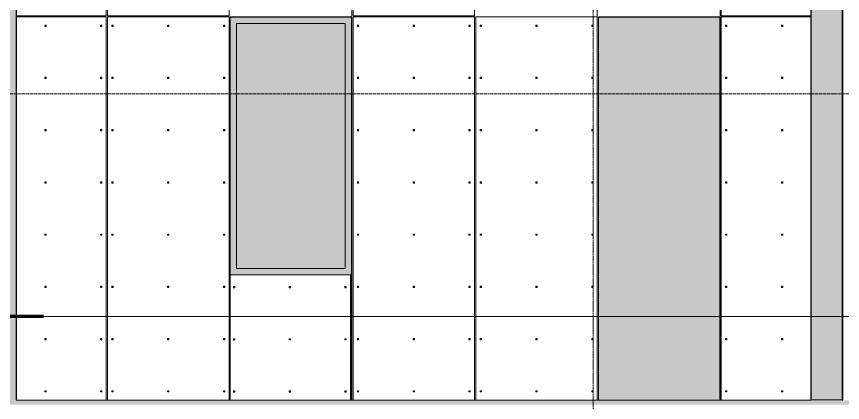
# Model space of a CAD drawing. Header units: inches. Extents: x 1750 to 7619, y -360 to 620.
# Drawn here: x 3300.9 to 3559.3, y 109.1 to 229.9 of the extents above; entities that cross this region are included whole.
import ezdxf

# ---------------------------------------------------------------- set-up
doc = ezdxf.new("R2010")
doc.units = ezdxf.units.IN
doc.header["$MEASUREMENT"] = 0
doc.linetypes.add('Aligning Line 1_8_', pattern=[0.25, 0.125, -0.125])
doc.linetypes.add('Grid Line 1_2_', pattern=[0.875, 0.5, -0.125, 0.125, -0.125])
for name, color, linetype, lineweight in [('0-1', 7, 'Continuous', 5), ('A-AREA', 32, 'Continuous', 70), ('A-CLNG', 13, 'Continuous', 13), ('A-CLNG-1', 13, 'Continuous', 5), ('A-FLOR-LEVL-1', 51, 'Grid Line 1_2_', 9), ('A-GENM', 5, 'Continuous', 9), ('A-GLAZ', 151, 'Continuous', 13), ('A-GLAZ-1', 251, 'Continuous', 9), ('A-WALL', 113, 'Continuous', 13), ('A-WALL-PATT-1', 251, 'Continuous', 9), ('G-ANNO-SYMB', 111, 'Aligning Line 1_8_', 9), ('S-GRID-1', 1, 'Grid Line 1_2_', 9)]:
    doc.layers.add(name, color=color, linetype=linetype, lineweight=lineweight)

# ---------------------------------------------------------------- blocks, each defined once
blk = doc.blocks.new('CTR - 2nd Phase_rvt-1-BUILDING ELEVATION - EAST')
at = {"layer": 'A-FLOR-LEVL-1'}
blk.add_line((1814.21, 136), (4168.71, 136), dxfattribs=at)
blk = doc.blocks.new('CTR - 1st Phase - Common Walls_rvt-1-BUILDING ELEVATION - EAST')
at = {"layer": 'A-FLOR-LEVL-1'}
blk.add_line((1814.21, 136), (4168.71, 136), dxfattribs=at)
blk = doc.blocks.new('CTR - 1st Phase -Stairs _ Elevators_rvt-1-BUILDING ELEVATION - EAST')
at = {"layer": 'A-FLOR-LEVL-1'}
blk.add_line((1814.21, 136), (4168.71, 136), dxfattribs=at)
blk = doc.blocks.new('_THE_ WINDOW _ DOOR - Window - 2nd Floor-2113388-BUILDING ELEVATION - EAST')
at = {"layer": 'A-GLAZ'}
h = blk.add_hatch(color=256, dxfattribs=at)
h.paths.add_polyline_path([(2409.34, 149), (2445.36, 149), (2445.36, 229.75), (2407.34, 229.75), (2407.34, 149)], flags=0)
h.paths.add_polyline_path([(2409.34, 151), (2409.34, 227.75), (2443.36, 227.75), (2443.36, 151)], flags=0)
blk.add_hatch(color=256, dxfattribs=at).paths.add_polyline_path([(2409.34, 151), (2443.36, 151), (2443.36, 227.75), (2409.34, 227.75), (2409.34, 160.24)], flags=0)
at = {"layer": 'A-GLAZ-1'}
h = blk.add_hatch(dxfattribs=at)
h.set_pattern_fill('FP_17', color=256, style=0, pattern_type=2)
h.set_pattern_definition([(0, (2447.1, 167.18), (-38.4, 120.38), [0.392, -38.007]), (0, (2447.1, 167.57), (-38.4, 120.38), [0.392, -38.007]), (0, (2447.1, 183.54), (-38.4, 120.38), [0.392, -38.007]), (0, (2447.1, 183.93), (-38.4, 120.38), [0.392, -38.007]), (0, (2447.1, 199.89), (-38.4, 120.38), [0.392, -38.007]), (0, (2447.1, 200.29), (-38.4, 120.38), [0.392, -38.007]), (0, (2447.1, 216.25), (-38.4, 120.38), [0.392, -38.007]), (0, (2447.1, 216.64), (-38.4, 120.38), [0.392, -38.007]), (0, (2447.1, 232.61), (-38.4, 120.38), [0.392, -38.007]), (0, (2447.1, 233), (-38.4, 120.38), [0.392, -38.007]), (0, (2447.1, 248.96), (-38.4, 120.38), [0.392, -38.007]), (0, (2447.1, 249.36), (-38.4, 120.375), [0.392, -38.007]), (0, (2447.1, 265.32), (-38.4, 120.375), [0.392, -38.007]), (0, (2447.1, 265.71), (-38.4, 120.375), [0.392, -38.007]), (0, (2447.1, 281.68), (-38.4, 120.375), [0.392, -38.007]), (0, (2447.1, 282.07), (-38.4, 120.375), [0.392, -38.007]), (0, (2464.55, 167.18), (-38.4, 120.38), [0.392, -38.007]), (0, (2464.55, 167.57), (-38.4, 120.38), [0.392, -38.007]), (0, (2464.55, 183.54), (-38.4, 120.38), [0.392, -38.007]), (0, (2464.55, 183.93), (-38.4, 120.38), [0.392, -38.007]), (0, (2464.55, 199.89), (-38.4, 120.38), [0.392, -38.007]), (0, (2464.55, 200.29), (-38.4, 120.38), [0.392, -38.007]), (0, (2464.55, 216.25), (-38.4, 120.38), [0.392, -38.007]), (0, (2464.55, 216.64), (-38.4, 120.38), [0.392, -38.007]), (0, (2464.55, 232.61), (-38.4, 120.38), [0.392, -38.007]), (0, (2464.55, 233), (-38.4, 120.38), [0.392, -38.007]), (0, (2464.55, 248.96), (-38.4, 120.375), [0.392, -38.007]), (0, (2464.55, 249.36), (-38.4, 120.375), [0.392, -38.007]), (0, (2464.55, 265.32), (-38.4, 120.375), [0.392, -38.007]), (0, (2464.55, 265.71), (-38.4, 120.375), [0.392, -38.007]), (0, (2464.55, 281.68), (-38.4, 120.375), [0.392, -38.007]), (0, (2464.55, 282.07), (-38.4, 120.375), [0.392, -38.007]), (0, (2482, 167.18), (-38.4, 120.38), [0.392, -38.007]), (0, (2482, 167.57), (-38.4, 120.38), [0.392, -38.007]), (0, (2482, 183.54), (-38.4, 120.38), [0.392, -38.007]), (0, (2482, 183.93), (-38.4, 120.38), [0.392, -38.007]), (0, (2482, 199.89), (-38.4, 120.38), [0.392, -38.007]), (0, (2482, 200.29), (-38.4, 120.38), [0.392, -38.007]), (0, (2482, 216.25), (-38.4, 120.38), [0.392, -38.007]), (0, (2482, 216.64), (-38.4, 120.38), [0.392, -38.007]), (0, (2482, 232.61), (-38.4, 120.38), [0.392, -38.007]), (0, (2482, 233), (-38.4, 120.38), [0.392, -38.007]), (0, (2482, 248.96), (-38.4, 120.375), [0.392, -38.007]), (0, (2482, 249.36), (-38.4, 120.375), [0.392, -38.007]), (0, (2482, 265.32), (-38.4, 120.375), [0.392, -38.007]), (0, (2482, 265.71), (-38.4, 120.375), [0.392, -38.007]), (0, (2482, 281.68), (-38.4, 120.375), [0.392, -38.007]), (0, (2482, 282.07), (-38.4, 120.375), [0.392, -38.007]), (90, (2445.36, 164.625), (-38.4, 2e-15), [120, -0.375]), (90, (2445.736, 164.625), (-38.4, 2e-15), [120, -0.375]), (90, (2447.102, 167.18), (-38.4, 2e-15), [0.392, -119.982]), (90, (2447.102, 183.536), (-38.4, 2e-15), [0.392, -119.982]), (90, (2447.102, 199.893), (-38.4, 2e-15), [0.392, -119.982]), (90, (2447.102, 216.25), (-38.4, 2e-15), [0.392, -119.982]), (90, (2447.102, 232.607), (-38.4, 2e-15), [0.392, -119.982]), (90, (2447.102, 248.964), (-38.4, 2e-15), [0.392, -119.982]), (90, (2447.102, 265.322), (-38.4, 2e-15), [0.392, -119.982]), (90, (2447.102, 281.68), (-38.4, 2e-15), [0.392, -119.982]), (90, (2447.495, 167.18), (-38.4, 2e-15), [0.392, -119.982]), (90, (2447.495, 183.536), (-38.4, 2e-15), [0.392, -119.982]), (90, (2447.495, 199.893), (-38.4, 2e-15), [0.392, -119.982]), (90, (2447.495, 216.25), (-38.4, 2e-15), [0.392, -119.982]), (90, (2447.495, 232.607), (-38.4, 2e-15), [0.392, -119.982]), (90, (2447.495, 248.964), (-38.4, 2e-15), [0.392, -119.982]), (90, (2447.495, 265.322), (-38.4, 2e-15), [0.392, -119.982]), (90, (2447.495, 281.68), (-38.4, 2e-15), [0.392, -119.982]), (90, (2464.552, 167.18), (-38.4, 2e-15), [0.392, -119.982]), (90, (2464.552, 183.536), (-38.4, 2e-15), [0.392, -119.982]), (90, (2464.552, 199.893), (-38.4, 2e-15), [0.392, -119.982]), (90, (2464.552, 216.25), (-38.4, 2e-15), [0.392, -119.982]), (90, (2464.552, 232.607), (-38.4, 2e-15), [0.392, -119.982]), (90, (2464.552, 248.964), (-38.4, 2e-15), [0.392, -119.982]), (90, (2464.552, 265.322), (-38.4, 2e-15), [0.392, -119.982]), (90, (2464.552, 281.68), (-38.4, 2e-15), [0.392, -119.982]), (90, (2464.945, 167.18), (-38.4, 2e-15), [0.392, -119.982]), (90, (2464.945, 183.536), (-38.4, 2e-15), [0.392, -119.982]), (90, (2464.945, 199.893), (-38.4, 2e-15), [0.392, -119.982]), (90, (2464.945, 216.25), (-38.4, 2e-15), [0.392, -119.982]), (90, (2464.945, 232.607), (-38.4, 2e-15), [0.392, -119.982]), (90, (2464.945, 248.964), (-38.4, 2e-15), [0.392, -119.982]), (90, (2464.945, 265.322), (-38.4, 2e-15), [0.392, -119.982]), (90, (2464.945, 281.68), (-38.4, 2e-15), [0.392, -119.982]), (90, (2482.002, 167.18), (-38.4, 2e-15), [0.392, -119.982]), (90, (2482.002, 183.536), (-38.4, 2e-15), [0.392, -119.982]), (90, (2482.002, 199.893), (-38.4, 2e-15), [0.392, -119.982]), (90, (2482.002, 216.25), (-38.4, 2e-15), [0.392, -119.982]), (90, (2482.002, 232.607), (-38.4, 2e-15), [0.392, -119.982]), (90, (2482.002, 248.964), (-38.4, 2e-15), [0.392, -119.982]), (90, (2482.002, 265.322), (-38.4, 2e-15), [0.392, -119.982]), (90, (2482.002, 281.68), (-38.4, 2e-15), [0.392, -119.982]), (90, (2482.395, 167.18), (-38.4, 2e-15), [0.392, -119.982]), (90, (2482.395, 183.536), (-38.4, 2e-15), [0.392, -119.982]), (90, (2482.395, 199.893), (-38.4, 2e-15), [0.392, -119.982]), (90, (2482.395, 216.25), (-38.4, 2e-15), [0.392, -119.982]), (90, (2482.395, 232.607), (-38.4, 2e-15), [0.392, -119.982]), (90, (2482.395, 248.964), (-38.4, 2e-15), [0.392, -119.982]), (90, (2482.395, 265.322), (-38.4, 2e-15), [0.392, -119.982]), (90, (2482.395, 281.68), (-38.4, 2e-15), [0.392, -119.982]), (180, (2483.76, 164.25), (-38.4, 120.38), [38.025, -0.375]), (180, (2483.76, 164.62), (-38.4, 120.38), [38.025, -0.375])])
h.paths.add_polyline_path([(2417.44, 109.75), (2445.36, 109.75), (2445.36, 149), (2407.34, 149), (2407.34, 109.75)], flags=0)
at = {"layer": 'A-GLAZ'}
for p, q in [((2445.36, 229.75), (2407.34, 229.75)), ((2407.34, 229.75), (2407.34, 149)), ((2409.34, 151), (2409.34, 227.75)), ((2409.34, 227.75), (2443.36, 227.75)), ((2443.36, 227.75), (2443.36, 151)), ((2445.36, 149), (2445.36, 229.75)), ((2443.36, 151), (2409.34, 151)), ((2407.34, 149), (2445.36, 149)), ((2407.34, 149), (2407.34, 109.75)), ((2445.36, 109.75), (2445.36, 149)), ((2407.34, 109.75), (2445.36, 109.75))]:
    blk.add_line(p, q, dxfattribs=at)
blk = doc.blocks.new('_THE_ WINDOW _ DOOR - hvac panel - 2nd floor-2113875-BUILDING ELEVATION - EAST')
at = {"layer": 'A-GLAZ-1'}
h = blk.add_hatch(dxfattribs=at)
h.set_pattern_fill('FP_18', color=256, style=0, pattern_type=2)
h.set_pattern_definition([(180, (2842.923, 174.437), (-1, 1), [0.5, -1.5]), (90, (2842.673, 174.187), (1, 1), [0.5, -1.5])])
h.paths.add_polyline_path([(2830.11, 109.75), (2868.14, 109.75), (2868.14, 229.75), (2830.11, 229.75), (2830.11, 109.87)], flags=0)
at = {"layer": 'A-GLAZ'}
for p, q in [((2830.11, 109.75), (2830.11, 229.75)), ((2868.14, 229.75), (2830.11, 229.75)), ((2868.14, 229.75), (2868.14, 109.75)), ((2868.14, 109.75), (2830.11, 109.75))]:
    blk.add_line(p, q, dxfattribs=at)
blk = doc.blocks.new('Family1 - SCUPPER-V21-BUILDING ELEVATION - EAST')
at = {"layer": 'A-GENM'}
for points in [[(2369.44, 401.5), (2369.44, 418.54), (2369.31, 418.54), (2369.31, 401.5)], [(2369.44, 401.5), (2379.19, 401.5), (2379.19, 418.54), (2369.44, 418.54), (2369.44, 403)], [(2379.19, 401.5), (2379.31, 401.5), (2379.31, 418.54), (2379.19, 418.54), (2379.19, 401.75)], [(2369.44, 109.75), (2369.44, 395.5), (2369.31, 395.5), (2369.31, 109.75)], [(2369.44, 109.87), (2379.19, 109.87), (2379.19, 395.5), (2369.44, 395.5), (2369.44, 112)], [(2379.31, 109.75), (2379.31, 395.5), (2379.19, 395.5), (2379.19, 109.75)]]:
    blk.add_hatch(color=256, dxfattribs=at).paths.add_polyline_path(points, flags=0)
h = blk.add_hatch(color=256, dxfattribs=at)
h.paths.add_polyline_path([(2369.31, 395.5), (2379.31, 395.5), (2379.31, 401.5), (2369.31, 401.5), (2369.31, 395.62)], flags=0)
h.paths.add_polyline_path([(2379.19, 395.62), (2369.44, 395.62), (2369.44, 401.37), (2379.19, 401.37)], flags=0)
for p, q in [((2369.31, 418.54), (2369.31, 401.5)), ((2369.44, 418.54), (2369.44, 401.5)), ((2379.19, 418.54), (2379.19, 401.5)), ((2379.31, 418.54), (2379.31, 401.5)), ((2369.31, 401.5), (2369.31, 395.5)), ((2379.31, 401.5), (2369.31, 401.5)), ((2369.44, 401.37), (2379.19, 401.37)), ((2369.44, 395.62), (2369.44, 401.37)), ((2379.19, 401.37), (2379.19, 395.62)), ((2379.31, 395.5), (2379.31, 401.5)), ((2369.31, 395.5), (2369.31, 353)), ((2369.31, 395.5), (2379.31, 395.5)), ((2379.19, 395.62), (2369.44, 395.62)), ((2369.44, 395.5), (2369.44, 109.75)), ((2379.19, 395.5), (2379.19, 109.75)), ((2379.31, 395.5), (2379.31, 353)), ((2369.31, 348.52), (2369.31, 109.75)), ((2379.31, 348.52), (2379.31, 109.75)), ((2369.44, 109.75), (2369.31, 109.75)), ((2379.31, 109.75), (2379.19, 109.75))]:
    blk.add_line(p, q, dxfattribs=at)

msp = doc.modelspace()

# ---------------------------------------------------------------- hatches: boundary and pattern name
at = {"layer": 'A-CLNG-1'}
msp.add_hatch(color=256, dxfattribs=at).paths.add_polyline_path([(3840.8635, 108.375), (3860.4737, 108.375), (3860.4737, 109.75), (3559.2112, 109.75), (3559.2112, 109.875), (3549.4612, 109.875), (3549.4612, 109.75), (3300.7862, 109.75), (3300.7862, 109.875), (3291.0362, 109.875), (3291.0362, 109.75), (2944.8112, 109.75), (2944.8112, 109.875), (2935.0612, 109.875), (2935.0612, 109.75), (2647.9862, 109.7898), (2647.9862, 109.875), (2638.6737, 109.875), (2638.6737, 108.375), (3839.1281, 108.375)], flags=0)
at = {"layer": 'A-WALL-PATT-1'}
h = msp.add_hatch(dxfattribs=at)
h.set_pattern_fill('FP_2', color=256, style=0, pattern_type=2)
h.set_pattern_definition([(0, (3868.28, 112.3), (-38.4, 120.375), [0.392, -38.007]), (0, (3868.28, 112.7), (-38.4, 120.375), [0.392, -38.007]), (0, (3868.28, 128.66), (-38.4, 120.375), [0.392, -38.007]), (0, (3868.28, 129.05), (-38.4, 120.375), [0.392, -38.007]), (0, (3868.28, 145.02), (-38.4, 120.375), [0.392, -38.007]), (0, (3868.28, 145.41), (-38.4, 120.375), [0.392, -38.007]), (0, (3868.28, 161.38), (-38.4, 120.375), [0.392, -38.007]), (0, (3868.28, 161.77), (-38.4, 120.375), [0.392, -38.007]), (0, (3868.28, 177.73), (-38.4, 120.375), [0.392, -38.007]), (0, (3868.28, 178.12), (-38.4, 120.375), [0.392, -38.007]), (0, (3868.28, 194.09), (-38.4, 120.375), [0.392, -38.007]), (0, (3868.28, 194.48), (-38.4, 120.375), [0.392, -38.007]), (0, (3868.28, 210.45), (-38.4, 120.375), [0.392, -38.007]), (0, (3868.28, 210.84), (-38.4, 120.375), [0.392, -38.007]), (0, (3868.28, 226.8), (-38.4, 120.375), [0.392, -38.007]), (0, (3868.28, 227.2), (-38.4, 120.375), [0.392, -38.007]), (0, (3885.73, 112.3), (-38.4, 120.375), [0.392, -38.007]), (0, (3885.73, 112.7), (-38.4, 120.375), [0.392, -38.007]), (0, (3885.73, 128.66), (-38.4, 120.375), [0.392, -38.007]), (0, (3885.73, 129.05), (-38.4, 120.375), [0.392, -38.007]), (0, (3885.73, 145.02), (-38.4, 120.375), [0.392, -38.007]), (0, (3885.73, 145.41), (-38.4, 120.375), [0.392, -38.007]), (0, (3885.73, 161.38), (-38.4, 120.375), [0.392, -38.007]), (0, (3885.73, 161.77), (-38.4, 120.375), [0.392, -38.007]), (0, (3885.73, 177.73), (-38.4, 120.375), [0.392, -38.007]), (0, (3885.73, 178.12), (-38.4, 120.375), [0.392, -38.007]), (0, (3885.73, 194.09), (-38.4, 120.375), [0.392, -38.007]), (0, (3885.73, 194.48), (-38.4, 120.375), [0.392, -38.007]), (0, (3885.73, 210.45), (-38.4, 120.375), [0.392, -38.007]), (0, (3885.73, 210.84), (-38.4, 120.375), [0.392, -38.007]), (0, (3885.73, 226.8), (-38.4, 120.375), [0.392, -38.007]), (0, (3885.73, 227.2), (-38.4, 120.375), [0.392, -38.007]), (0, (3903.18, 112.3), (-38.4, 120.375), [0.392, -38.007]), (0, (3903.18, 112.7), (-38.4, 120.375), [0.392, -38.007]), (0, (3903.18, 128.66), (-38.4, 120.375), [0.392, -38.007]), (0, (3903.18, 129.05), (-38.4, 120.375), [0.392, -38.007]), (0, (3903.18, 145.02), (-38.4, 120.375), [0.392, -38.007]), (0, (3903.18, 145.41), (-38.4, 120.375), [0.392, -38.007]), (0, (3903.18, 161.38), (-38.4, 120.375), [0.392, -38.007]), (0, (3903.18, 161.77), (-38.4, 120.375), [0.392, -38.007]), (0, (3903.18, 177.73), (-38.4, 120.375), [0.392, -38.007]), (0, (3903.18, 178.12), (-38.4, 120.375), [0.392, -38.007]), (0, (3903.18, 194.09), (-38.4, 120.375), [0.392, -38.007]), (0, (3903.18, 194.48), (-38.4, 120.375), [0.392, -38.007]), (0, (3903.18, 210.45), (-38.4, 120.375), [0.392, -38.007]), (0, (3903.18, 210.84), (-38.4, 120.375), [0.392, -38.007]), (0, (3903.18, 226.8), (-38.4, 120.375), [0.392, -38.007]), (0, (3903.18, 227.2), (-38.4, 120.375), [0.392, -38.007]), (90, (3866.536, 109.75), (-38.4, 2e-15), [120, -0.375]), (90, (3866.91, 109.75), (-38.4, 2e-15), [120, -0.375]), (90, (3868.277, 112.304), (-38.4, 2e-15), [0.392, -119.982]), (90, (3868.277, 128.66), (-38.4, 2e-15), [0.392, -119.982]), (90, (3868.277, 145.018), (-38.4, 2e-15), [0.392, -119.982]), (90, (3868.277, 161.375), (-38.4, 2e-15), [0.392, -119.982]), (90, (3868.277, 177.732), (-38.4, 2e-15), [0.392, -119.982]), (90, (3868.277, 194.09), (-38.4, 2e-15), [0.392, -119.982]), (90, (3868.277, 210.447), (-38.4, 2e-15), [0.392, -119.982]), (90, (3868.277, 226.804), (-38.4, 2e-15), [0.392, -119.982]), (90, (3868.67, 112.304), (-38.4, 2e-15), [0.392, -119.982]), (90, (3868.67, 128.66), (-38.4, 2e-15), [0.392, -119.982]), (90, (3868.67, 145.018), (-38.4, 2e-15), [0.392, -119.982]), (90, (3868.67, 161.375), (-38.4, 2e-15), [0.392, -119.982]), (90, (3868.67, 177.732), (-38.4, 2e-15), [0.392, -119.982]), (90, (3868.67, 194.09), (-38.4, 2e-15), [0.392, -119.982]), (90, (3868.67, 210.447), (-38.4, 2e-15), [0.392, -119.982]), (90, (3868.67, 226.804), (-38.4, 2e-15), [0.392, -119.982]), (90, (3885.727, 112.304), (-38.4, 2e-15), [0.392, -119.982]), (90, (3885.727, 128.66), (-38.4, 2e-15), [0.392, -119.982]), (90, (3885.727, 145.018), (-38.4, 2e-15), [0.392, -119.982]), (90, (3885.727, 161.375), (-38.4, 2e-15), [0.392, -119.982]), (90, (3885.727, 177.732), (-38.4, 2e-15), [0.392, -119.982]), (90, (3885.727, 194.09), (-38.4, 2e-15), [0.392, -119.982]), (90, (3885.727, 210.447), (-38.4, 2e-15), [0.392, -119.982]), (90, (3885.727, 226.804), (-38.4, 2e-15), [0.392, -119.982]), (90, (3886.12, 112.304), (-38.4, 2e-15), [0.392, -119.982]), (90, (3886.12, 128.66), (-38.4, 2e-15), [0.392, -119.982]), (90, (3886.12, 145.018), (-38.4, 2e-15), [0.392, -119.982]), (90, (3886.12, 161.375), (-38.4, 2e-15), [0.392, -119.982]), (90, (3886.12, 177.732), (-38.4, 2e-15), [0.392, -119.982]), (90, (3886.12, 194.09), (-38.4, 2e-15), [0.392, -119.982]), (90, (3886.12, 210.447), (-38.4, 2e-15), [0.392, -119.982]), (90, (3886.12, 226.804), (-38.4, 2e-15), [0.392, -119.982]), (90, (3903.177, 112.304), (-38.4, 2e-15), [0.392, -119.982]), (90, (3903.177, 128.66), (-38.4, 2e-15), [0.392, -119.982]), (90, (3903.177, 145.018), (-38.4, 2e-15), [0.392, -119.982]), (90, (3903.177, 161.375), (-38.4, 2e-15), [0.392, -119.982]), (90, (3903.177, 177.732), (-38.4, 2e-15), [0.392, -119.982]), (90, (3903.177, 194.09), (-38.4, 2e-15), [0.392, -119.982]), (90, (3903.177, 210.447), (-38.4, 2e-15), [0.392, -119.982]), (90, (3903.177, 226.804), (-38.4, 2e-15), [0.392, -119.982]), (90, (3903.57, 112.304), (-38.4, 2e-15), [0.392, -119.982]), (90, (3903.57, 128.66), (-38.4, 2e-15), [0.392, -119.982]), (90, (3903.57, 145.018), (-38.4, 2e-15), [0.392, -119.982]), (90, (3903.57, 161.375), (-38.4, 2e-15), [0.392, -119.982]), (90, (3903.57, 177.732), (-38.4, 2e-15), [0.392, -119.982]), (90, (3903.57, 194.09), (-38.4, 2e-15), [0.392, -119.982]), (90, (3903.57, 210.447), (-38.4, 2e-15), [0.392, -119.982]), (90, (3903.57, 226.804), (-38.4, 2e-15), [0.392, -119.982]), (180, (3904.94, 109.38), (-38.4, 120.375), [38.025, -0.375]), (180, (3904.94, 109.75), (-38.4, 120.375), [38.025, -0.375])])
h.paths.add_polyline_path([(3329.1577, 109.75), (3367.7112, 109.75), (3367.7112, 229.75), (3405.7362, 229.75), (3405.7362, 109.75), (3482.9112, 109.75), (3482.9112, 229.75), (3520.9362, 229.75), (3520.9362, 109.75), (3549.3362, 109.75), (3549.3362, 348.5081), (3520.9362, 348.5081), (3520.9362, 230.125), (3482.9112, 230.125), (3482.9037, 348.5081), (3482.5362, 348.5081), (3482.5362, 230.125), (3444.5112, 230.125), (3444.5112, 348.5081), (3405.7362, 348.5081), (3405.7362, 230.125), (3367.7112, 230.125), (3367.7112, 348.5081), (3300.9112, 348.5081), (3300.9112, 109.75)], flags=0)

# ---------------------------------------------------------------- linework, layer by layer
at = {"layer": 'A-AREA'}
msp.add_line((3309.3737, 136), (3290.5362, 136), dxfattribs=at)
at = {"layer": 'A-CLNG'}
msp.add_line((3549.4612, 109.875), (3559.2112, 109.875), dxfattribs=at)
at = {"layer": 'A-FLOR-LEVL-1'}
msp.add_line((1814.9564, 136), (4167.9645, 136), dxfattribs=at)
at = {"layer": 'A-WALL'}
for p, q in [((3300.9112, 348.5165), (3300.9112, 109.75)), ((3549.3362, 109.75), (3549.3362, 348.5165)), ((3482.9112, 109.75), (3482.9112, 229.75)), ((3482.9112, 229.75), (3520.9362, 229.75)), ((3520.9362, 229.75), (3520.9362, 109.75)), ((3367.7112, 109.75), (3367.7112, 149)), ((3405.7362, 149), (3405.7362, 109.75)), ((3300.9112, 109.75), (3367.7112, 109.75)), ((3405.7362, 109.75), (3482.9112, 109.75)), ((3520.9362, 109.75), (3549.3362, 109.75))]:
    msp.add_line(p, q, dxfattribs=at)
at = {"layer": 'G-ANNO-SYMB'}
msp.add_line((1910.9332, 205.7608), (4072.0372, 205.7608), dxfattribs=at)
at = {"layer": 'S-GRID-1'}
msp.add_line((3481.3237, -159.8356), (3481.3237, 470.5), dxfattribs=at)

# ---------------------------------------------------------------- block references
at = {"layer": '0-1'}
for name in ['CTR - 2nd Phase_rvt-1-BUILDING ELEVATION - EAST', 'CTR - 1st Phase - Common Walls_rvt-1-BUILDING ELEVATION - EAST', 'CTR - 1st Phase -Stairs _ Elevators_rvt-1-BUILDING ELEVATION - EAST']:
    msp.add_blockref(name, (0, 0), dxfattribs=at)
at = {"layer": 'A-GENM'}
for p in [(921.6, 0), (1180.025, 0)]:
    msp.add_blockref('Family1 - SCUPPER-V21-BUILDING ELEVATION - EAST', p, dxfattribs=at)
at = {"layer": 'A-GLAZ'}
for name, p in [('_THE_ WINDOW _ DOOR - Window - 2nd Floor-2113388-BUILDING ELEVATION - EAST', (960.375, 0)), ('_THE_ WINDOW _ DOOR - hvac panel - 2nd floor-2113875-BUILDING ELEVATION - EAST', (652.8, 0))]:
    msp.add_blockref(name, p, dxfattribs=at)

doc.saveas('drawing.dxf')
